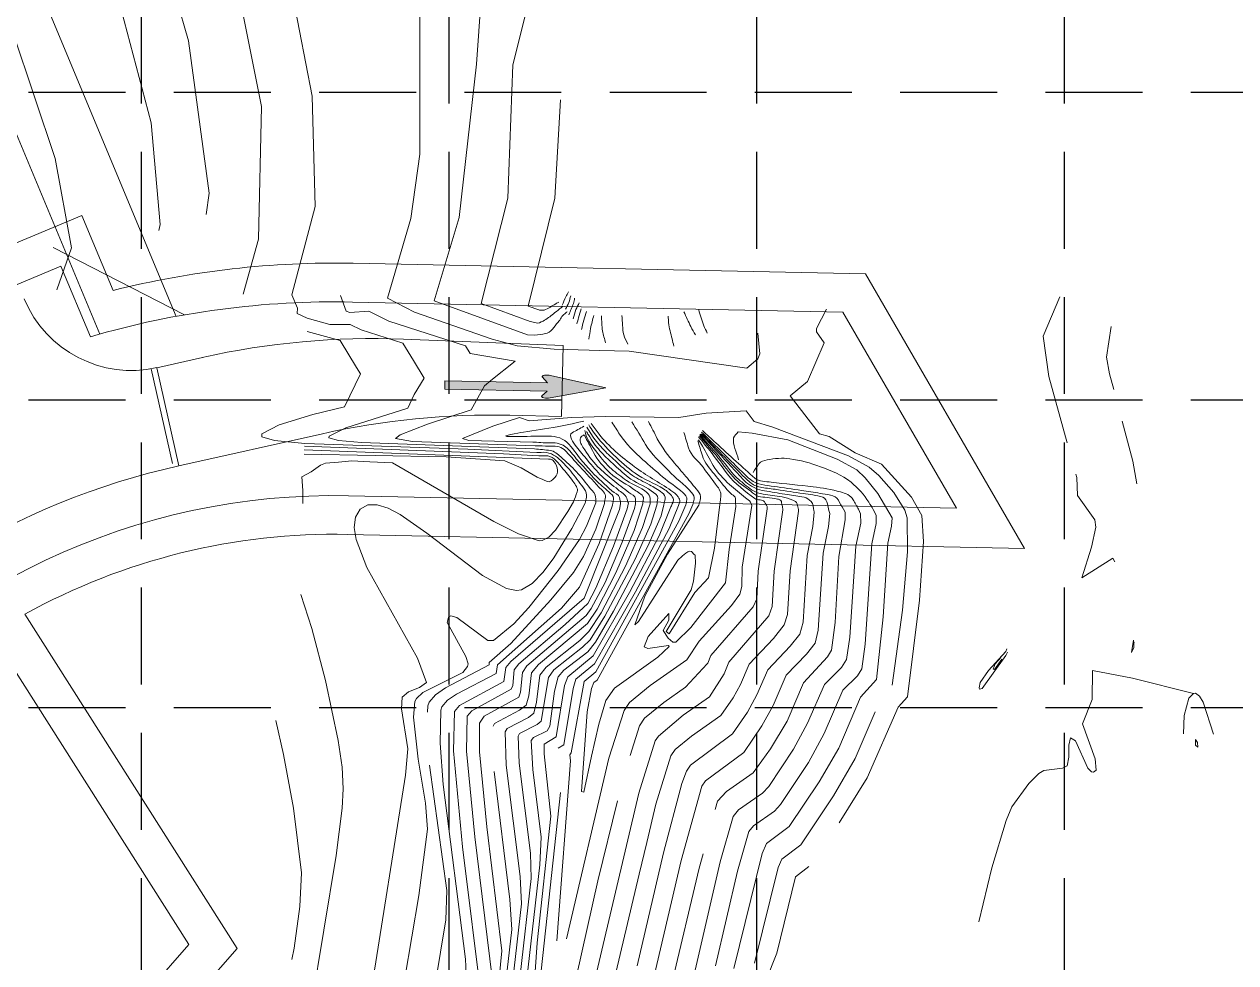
# Model space of a CAD drawing. Header units: inches. Extents: x 5726 to 10817, y 12055 to 15240.
# Drawn here: x 9671.2 to 9984, y 14534.5 to 14776.7 of the extents above; entities that cross this region are included whole.
import ezdxf

# ---------------------------------------------------------------- set-up
doc = ezdxf.new("R2010")
doc.units = ezdxf.units.IN
doc.header["$LTSCALE"] = 100
doc.header["$MEASUREMENT"] = 0
doc.linetypes.add('HIDDEN', pattern=[0.375, 0.25, -0.125])
for name, color, linetype in [('2', 7, 'Continuous'), ('20', 36, 'Continuous'), ('21', 36, 'Continuous'), ('27', 150, 'Continuous'), ('29', 150, 'Continuous'), ('30', 7, 'Continuous'), ('8', 7, 'Continuous'), ('FLOW ARROWS', 7, 'Continuous'), ('GRID', 254, 'HIDDEN')]:
    doc.layers.add(name, color=color, linetype=linetype)

# ---------------------------------------------------------------- blocks, each defined once
blk = doc.blocks.new('block2')
at = {"layer": 'GRID'}
for p, q in [((9701.46, 15156.29), (9701.46, 12138.33)), ((9780.88, 15156.29), (9780.88, 12138.33)), ((9860.3, 15156.29), (9860.3, 12138.33)), ((9939.72, 15156.29), (9939.72, 12138.33)), ((5809.88, 14759.19), (10733.92, 14759.19)), ((5809.88, 14679.77), (10733.92, 14679.77)), ((5809.88, 14600.35), (10733.92, 14600.35))]:
    blk.add_line(p, q, dxfattribs=at)

msp = doc.modelspace()

# ---------------------------------------------------------------- hatches: boundary and pattern name
at = {"layer": 'FLOW ARROWS', "lineweight": 0}
h = msp.add_hatch(color=256, dxfattribs=at)
edge = h.paths.add_edge_path()
edge.add_line((9804.94, 14685.69), (9806.28, 14684.14))
edge.add_line((9806.28, 14684.14), (9779.83, 14684.64))
edge.add_line((9779.83, 14684.64), (9779.8, 14682.49))
edge.add_line((9779.8, 14682.49), (9806.24, 14681.99))
edge.add_line((9806.24, 14681.99), (9804.88, 14680.77))
edge.add_line((9804.88, 14680.77), (9804.88, 14680.77))
edge.add_ellipse((9806.21, 14680.62), major_axis=(-1.4, 0.03), ratio=0.285714, start_angle=342.8173, end_angle=484.7269)
edge.add_line((9807, 14680.28), (9807, 14680.28))
edge.add_line((9807, 14680.28), (9821.38, 14682.85))
edge.add_line((9821.38, 14682.85), (9807.12, 14686.07))
edge.add_line((9807.12, 14686.07), (9807.12, 14686.07))
edge.add_ellipse((9806.3, 14685.76), major_axis=(-1.4, 0.03), ratio=0.285714, start_angle=234.1685, end_angle=374.4967)
edge.add_line((9804.94, 14685.69), (9804.94, 14685.69))

# ---------------------------------------------------------------- linework, layer by layer
at = {"layer": '2', "color": 7, "lineweight": 0}
for p, q in [((9621.49, 14700.4), (9686.1, 14727.35)), ((9694.16, 14708.01), (9686.1, 14727.35)), ((9888.43, 14712.29), (9756.17, 14715.02)), ((9888.43, 14712.29), (9929.43, 14641.43)), ((9929.43, 14641.43), (9754.73, 14645.03)), ((9726.24, 14538.17), (9671.42, 14624.43)), ((9672.76, 14477.5), (9726.24, 14538.17))]:
    msp.add_line(p, q, dxfattribs=at)
for radius, end in [(235, 104.0775), (165, 118.9625)]:
    msp.add_arc((9751.32, 14480.07), radius, 88.8172, end, dxfattribs=at)
at = {"layer": '20', "color": 43, "lineweight": 0}
for p, q in [((9713.62, 14772.43), (9700.54, 14817.86)), ((9745.55, 14758.19), (9735.94, 14807.85)), ((9732.47, 14755.49), (9723.24, 14801.69)), ((9704, 14751.26), (9693.23, 14792.06)), ((9773.35, 14765.31), (9773.35, 14789.18)), ((9787.97, 14766.46), (9789.51, 14788.02)), ((9797.4, 14766.27), (9800.86, 14780.32)), ((9679.19, 14742.09), (9668.42, 14774.43)), ((9719.01, 14733.16), (9713.62, 14772.43)), ((9773.35, 14743.17), (9773.35, 14765.31)), ((9783.55, 14726.81), (9787.97, 14766.46)), ((9796.05, 14731.81), (9797.4, 14766.27)), ((9731.7, 14721.23), (9732.47, 14755.49)), ((9746.32, 14729.7), (9745.55, 14758.19)), ((9808.17, 14731.81), (9809.71, 14757.22)), ((9706.31, 14725.08), (9704, 14751.26)), ((9771.04, 14726.62), (9773.35, 14743.17)), ((9683.42, 14718.99), (9679.19, 14742.09)), ((9718.19, 14727.63), (9719.01, 14733.16)), ((9789.23, 14704.67), (9796.05, 14731.81)), ((9801.35, 14703.99), (9808.17, 14731.81)), ((9740.32, 14706.9), (9746.32, 14729.7)), ((9705.97, 14723.47), (9706.31, 14725.08)), ((9764.98, 14706.01), (9771.04, 14726.62)), ((9777.1, 14705.34), (9783.55, 14726.81)), ((9727.75, 14707.07), (9731.7, 14721.23)), ((9679.64, 14708.16), (9683.42, 14718.99)), ((9789.23, 14704.67), (9801.86, 14700.01)), ((9801.35, 14703.99), (9804.04, 14702.98)), ((9811.44, 14692.78), (9819.84, 14692.54)), ((9819.57, 14596.01), (9817.69, 14587.83)), ((9841.38, 14598.34), (9834.95, 14592.99)), ((9831.93, 14565.47), (9829.99, 14557.29))]:
    msp.add_line(p, q, dxfattribs=at)
for points in [[(9740.32, 14706.9), (9741.75, 14703.46), (9741.7, 14702.04), (9744.28, 14700.82), (9750.17, 14699.26), (9755.4, 14699.24), (9758.21, 14697.85), (9768.97, 14694.39), (9771.7, 14689.95), (9774.49, 14685.41), (9771.9, 14681.13), (9770.26, 14677.59), (9754.3, 14672.57), (9749.94, 14670.42), (9749.84, 14669.94), (9752.34, 14669.26), (9758.28, 14668.73), (9802.95, 14667.13)], [(9764.98, 14706.01), (9771.95, 14702.41), (9792.04, 14695.48), (9798.51, 14693.74), (9808.03, 14692.88), (9811.44, 14692.78)], [(9777.1, 14705.34), (9801.13, 14696.53), (9803.01, 14696.43)], [(9940.45, 14668.68), (9935.71, 14685.78), (9934.31, 14696.19), (9938.57, 14706.4)], [(9744.26, 14697.41), (9752.79, 14695.07), (9757.05, 14688.16), (9758.08, 14686.49), (9753.92, 14677.97), (9745.75, 14675.98), (9737.03, 14673.29), (9732.62, 14670.96), (9732.55, 14670.24), (9735.87, 14669.24), (9743.67, 14668.52), (9785.74, 14667.06), (9803.54, 14666.14)], [(9819.84, 14692.54), (9827.44, 14692.32), (9857.81, 14687.95), (9860.62, 14690.36), (9861.16, 14691.68), (9860.59, 14697)], [(9895.33, 14606.11), (9897.97, 14625.47), (9899.25, 14640.56), (9899.16, 14649.34), (9898.59, 14651.26), (9895.71, 14655.86), (9891.87, 14660.21), (9889.37, 14662.43), (9884.01, 14665.29), (9864.22, 14672.78), (9859.63, 14674.22), (9857.58, 14676.93), (9847.29, 14676.3), (9840.23, 14675.26), (9821.17, 14675.49), (9812.56, 14675.24), (9801.56, 14674.32), (9799.06, 14675.24), (9792.19, 14673.02), (9784.4, 14669.79), (9785.99, 14669.29), (9802.56, 14668.89), (9802.88, 14668.85)], [(9854.42, 14532.98), (9861.69, 14562.69), (9862.87, 14565.28), (9868.74, 14569.65), (9876.46, 14581.16), (9881.49, 14589.9), (9887.13, 14603.06), (9891.26, 14607.62), (9892.93, 14623.78), (9894.18, 14642.76), (9895.14, 14647.19), (9895.26, 14649.31), (9891.6, 14655.58), (9888.35, 14659.65), (9886.17, 14661.7), (9881.1, 14664.48), (9868.39, 14669.42), (9859.11, 14671.19), (9855.55, 14671.5)], [(9743.55, 14667.8), (9794.92, 14665.84), (9804.04, 14665.3)], [(9803.61, 14659.83), (9799.54, 14662.23), (9795.27, 14664.02), (9780.2, 14665.03), (9743.5, 14665.71)], [(9743.53, 14666.85), (9806.57, 14664.43)], [(9813.06, 14653.47), (9811.6, 14650.91), (9808.37, 14646.13), (9806.65, 14644.35), (9804.97, 14643.43), (9804.17, 14643.41), (9798.83, 14645.19), (9792.5, 14648.37), (9766.3, 14663.49), (9760.46, 14663.81), (9755.8, 14664.05), (9752.34, 14663.69), (9749.05, 14663.41), (9747.71, 14662.93), (9745.31, 14661.18), (9742.89, 14659.91), (9743.16, 14656.33), (9743.19, 14653.03)], [(9952.8, 14637.94), (9952.23, 14638.93), (9944.26, 14633.85), (9946.78, 14641.76), (9947.88, 14646.91), (9947.62, 14648.8), (9943.16, 14655.07), (9942.94, 14659.71), (9942.7, 14660.58)], [(9823.2, 14653.11), (9823.1, 14652.56), (9819.65, 14642.69), (9814.6, 14631.39), (9809.9, 14625.97), (9793.42, 14611.36), (9793.11, 14609.14), (9782.83, 14603.83), (9780.48, 14602.24), (9779.03, 14600.56), (9778.76, 14599.68), (9778.63, 14591.14), (9779.42, 14580.47), (9785.16, 14535.4), (9785.42, 14529.74), (9783.54, 14517.85), (9785.05, 14514.81), (9785.32, 14512.79), (9780.9, 14463.49), (9779.84, 14457.17), (9778.42, 14453.37), (9753.5, 14415.96), (9741.88, 14397.35), (9731.71, 14376.4)], [(9816.05, 14653.06), (9812.61, 14646.55), (9807.94, 14639.02), (9805.2, 14635.33), (9802.38, 14632.39), (9799.61, 14630.71), (9798.29, 14630.52), (9795.7, 14631.07), (9789.51, 14634.43), (9775.2, 14645.34), (9768.29, 14650.14), (9765.16, 14651.77), (9762.36, 14652.67), (9759.94, 14652.66), (9758, 14651.57), (9756.75, 14649.49), (9756.43, 14646.84), (9756.9, 14643.73), (9759.67, 14636.47), (9772.76, 14613.06), (9775.06, 14606.84), (9773.27, 14605.56), (9770.45, 14604.4), (9768.77, 14603.05), (9768.67, 14600.02), (9770.25, 14589.68), (9769.68, 14582.86), (9760.84, 14527.13)], [(9818.8, 14653.18), (9816.4, 14647.13), (9814.6, 14643.73), (9809.08, 14635.7), (9801.53, 14626.18), (9797.65, 14621.97), (9792.41, 14617.63), (9790.95, 14617.64), (9782.89, 14623.57), (9781.34, 14624), (9780.77, 14623.71), (9780.43, 14622.34), (9785.24, 14613.54), (9785.82, 14611.65), (9785.71, 14610.9), (9784.44, 14609.4), (9774.13, 14604.19), (9772.48, 14602.72), (9772.1, 14601.92), (9771.73, 14597.86), (9772.96, 14587.01), (9774.86, 14575.62), (9775.34, 14568.99), (9773.12, 14551.83), (9769.51, 14530.51)], [(9825.19, 14652.93), (9824.89, 14651.47), (9815.81, 14628.58), (9796.84, 14612.22), (9795.55, 14610.71), (9795.04, 14607.09), (9783.62, 14600.85), (9782.31, 14599.35), (9782.09, 14589.16), (9784.36, 14564.4), (9789.47, 14523.6), (9789.26, 14520.37), (9789.81, 14518.91), (9784.65, 14461.75)], [(9827.2, 14653.18), (9826.88, 14651.62), (9823.33, 14641.96), (9818.78, 14631.15), (9816.73, 14627.24), (9810.91, 14621.8), (9798.93, 14611.66), (9797.69, 14610.05), (9797.37, 14606.07), (9796.98, 14605.05), (9786.8, 14599.46), (9785.62, 14598.14), (9785.44, 14589.05), (9787.54, 14566.97), (9792, 14530.56), (9791.11, 14521.22), (9793.37, 14513.31), (9790.78, 14481.43), (9788.73, 14462.98)], [(9829.04, 14652.93), (9828.81, 14651.76), (9825.61, 14643.01), (9821.17, 14632.63), (9817.62, 14625.93), (9816.29, 14624.13), (9801.02, 14611.1), (9799.83, 14609.39), (9799.39, 14604.34), (9798.91, 14603), (9789.99, 14598.08), (9788.75, 14596.3), (9788.78, 14588.94), (9790.69, 14569.53), (9794.54, 14537.51), (9793.01, 14521.61), (9793.36, 14519.04), (9796.38, 14510.69), (9796.87, 14508.15), (9796.21, 14495.75), (9792.82, 14464.22)], [(9832.79, 14652.96), (9830.85, 14646.85), (9826.47, 14636.88), (9820.16, 14624.81), (9817.01, 14619.95), (9814.66, 14617.68), (9805.97, 14610.76), (9804.35, 14608.71), (9803.49, 14601.76), (9802.78, 14598.91), (9801.38, 14597.8), (9795.87, 14594.92), (9795.42, 14594.06), (9795.69, 14585.51), (9799.24, 14556.77), (9799.58, 14549.63), (9797.28, 14529.29), (9796.88, 14520.62), (9797.95, 14516), (9803.3, 14500.76), (9803.93, 14496.04), (9803.46, 14486.38), (9800.98, 14466.69)], [(9834.54, 14652.57), (9832.99, 14647.69), (9828.97, 14638.67), (9821.16, 14623.89), (9817.36, 14617.86), (9815.38, 14615.92), (9807.94, 14610.08), (9806.55, 14608.13), (9804.72, 14596.87), (9803.62, 14595.94), (9799.12, 14593.63), (9798.75, 14592.93), (9798.99, 14586), (9801.9, 14562.71), (9802.08, 14556.18), (9799.25, 14531.25), (9798.8, 14520.62), (9800.07, 14514.94), (9806.58, 14496.25), (9807.46, 14491.26), (9807.16, 14483.59), (9805.07, 14467.93)], [(9836.36, 14652.65), (9835.62, 14649.82), (9832.2, 14642.02), (9823.39, 14625.21), (9818.68, 14617.22), (9816.76, 14614.73), (9810.55, 14609.97), (9809.06, 14608.28), (9808.11, 14604.59), (9806.91, 14595.57), (9806.21, 14594.33), (9802.67, 14592.58), (9802.08, 14591.81), (9802.51, 14584.35), (9804.66, 14566.86), (9804.32, 14559.71), (9800.9, 14529.57), (9800.72, 14520.61), (9801.49, 14516.38), (9809.03, 14494.23), (9810.85, 14487.54), (9810.93, 14482.37), (9809.15, 14469.17)], [(9838.18, 14652.16), (9835.15, 14644.69), (9827.51, 14630.04), (9818.08, 14613.69), (9811.53, 14608.24), (9810.7, 14606), (9808.59, 14592.78), (9805.47, 14590.88), (9805.44, 14588.38), (9807.22, 14572.28), (9803.61, 14539.58), (9802.52, 14523.59), (9802.63, 14520.61), (9803.5, 14515.71), (9807.46, 14503.12), (9812.08, 14490.08), (9814.34, 14482.39), (9814.46, 14479.02), (9813.24, 14470.41)], [(9842.02, 14652.65), (9840.26, 14648.45), (9818.79, 14609.52), (9815.8, 14607.05), (9812.46, 14588.69), (9812.08, 14588.15), (9812.27, 14586.63), (9808.73, 14540.11)], [(9811.25, 14540.6), (9822.12, 14587.31), (9826.08, 14599.56), (9827.51, 14601.64), (9832.78, 14606), (9842.28, 14612.62), (9845.51, 14617.5), (9853.84, 14626.67), (9856.01, 14629.61), (9856.48, 14631.6), (9856.57, 14636.61), (9859.03, 14652.54)], [(9843.85, 14652.74), (9842.82, 14650.33), (9819.15, 14607.43), (9818.32, 14606.78), (9817.64, 14605.27), (9816.56, 14599.26), (9815.06, 14578.69), (9815.68, 14578.47), (9817.69, 14587.83)], [(9819.57, 14596.01), (9821.39, 14602.14), (9823.65, 14605.35), (9834.76, 14613.35), (9837.7, 14616.08), (9837.58, 14616.38), (9832.25, 14615.58), (9831.26, 14616.03), (9832.31, 14618.7), (9837.63, 14624.63), (9837.67, 14622.93), (9836.14, 14620.19), (9837.47, 14618.22), (9838.71, 14617.25), (9839.43, 14617.22), (9843.36, 14621.02), (9852.28, 14632.51), (9853.2, 14641.13), (9854.96, 14652.22), (9854.83, 14653.31)], [(9845.37, 14652.59), (9837.26, 14639.9), (9831.46, 14629.1), (9828.88, 14621.71), (9829.81, 14622.59), (9839.93, 14638.42)], [(9844.41, 14639.65), (9844.52, 14637.61), (9844.02, 14633), (9843.44, 14630.75), (9836.92, 14619.98), (9837.69, 14619.37), (9844.39, 14630.08), (9847.84, 14633.79), (9849.45, 14641.45), (9850.92, 14653.46)], [(9841.38, 14598.34), (9848.16, 14603.07), (9851.92, 14609.06), (9853.13, 14612.1), (9863.44, 14624.01), (9864.33, 14626.41), (9864.82, 14635.58), (9867.11, 14651.34), (9866.99, 14652.2)], [(9825.8, 14497.56), (9824.24, 14504.92), (9824.14, 14506.78), (9824.63, 14509.48), (9833.01, 14527.36), (9840.86, 14560.87), (9846.2, 14580.06), (9847.14, 14581.44), (9856.98, 14588.75), (9861.64, 14595.58), (9864.59, 14600.85), (9867.96, 14608.71), (9873.18, 14614.15), (9875.4, 14616.97), (9876.23, 14620.35), (9877.48, 14640.22), (9878.89, 14647.12), (9879.2, 14650.47), (9878.98, 14651.25)], [(9829.45, 14533.66), (9836.26, 14562.85), (9841.02, 14580.71), (9842.18, 14583.96), (9843.21, 14585.48), (9854.04, 14593.52), (9857.93, 14599.19), (9860.36, 14603.59), (9863.17, 14610.12), (9868.94, 14616.18), (9871.42, 14619.31), (9872.28, 14622.37), (9873.31, 14639.58), (9874.8, 14647.1), (9875.18, 14650.76), (9875.04, 14651.32)], [(9831.93, 14565.47), (9834.29, 14575.4), (9838.15, 14587.86), (9839.27, 14589.53), (9843.52, 14592.97), (9851.1, 14598.3), (9854.21, 14602.81), (9856.14, 14606.32), (9858.38, 14611.53), (9864.69, 14618.21), (9867.44, 14621.66), (9868.31, 14624.39), (9868.95, 14635.61), (9871.14, 14651.05), (9871.07, 14651.47)], [(9844.43, 14532.57), (9850.89, 14560.54), (9854.26, 14572.26), (9855.6, 14573.92), (9861.84, 14578.26), (9863.49, 14579.99), (9869.84, 14589.64), (9873.43, 14596.28), (9877.85, 14606.32), (9882.17, 14610.68), (9883.52, 14612.77), (9884.36, 14618.47), (9885.9, 14642.01), (9887.16, 14647.92), (9887.14, 14650.39), (9886.59, 14651.53)], [(9849.71, 14533.67), (9855.36, 14558.11), (9858.28, 14568.36), (9859.46, 14569.81), (9864.92, 14573.59), (9866.5, 14575.32), (9873.65, 14586.2), (9877.71, 14593.65), (9882.59, 14604.85), (9886.31, 14608.57), (9887.44, 14610.37), (9888.3, 14616.68), (9890.07, 14642.59), (9891.2, 14647.86), (9891.15, 14650.04), (9890.4, 14651.51)], [(9742.63, 14629.49), (9745.5, 14620.78), (9749.01, 14607.3), (9752.29, 14591.87), (9753.3, 14584.96), (9753.6, 14579.39), (9753.3, 14574.39), (9751.76, 14562.14), (9742.18, 14504.35), (9741.4, 14493.55), (9741.56, 14492.16), (9742.74, 14488.95), (9751.65, 14474.48), (9753.13, 14470.9), (9753.37, 14466.76), (9752.52, 14458.2), (9748.98, 14443.47), (9746.18, 14434.77), (9742.2, 14427.21), (9702.5, 14366.88), (9694.7, 14353.25), (9683.73, 14330.77), (9672.3, 14304.8), (9667.73, 14293.05)], [(9957.7, 14617.02), (9957.67, 14615.85), (9957.04, 14614.56), (9957.58, 14617.76), (9957.7, 14617.02)], [(9917.71, 14605.43), (9918.01, 14606.77), (9920.19, 14609.88), (9924.59, 14614.82), (9924.92, 14615.53)], [(9925.09, 14614.64), (9924.66, 14613.77), (9918.55, 14605.3), (9917.84, 14605.05), (9917.71, 14605.43)], [(9859.78, 14534.39), (9865.82, 14559.09), (9866.8, 14561.24), (9871.68, 14564.87), (9880.16, 14577.55), (9885.72, 14587.16), (9890.88, 14599.21)], [(9816.8, 14522.71), (9829.92, 14578.26), (9834.13, 14591.76), (9834.95, 14592.99)], [(9974.12, 14591.29), (9973.56, 14592.11), (9973.63, 14590.63), (9974.21, 14590.08), (9974.12, 14591.29)], [(9822.06, 14523.85), (9829.99, 14557.29)]]:
    msp.add_lwpolyline(points, dxfattribs=at)
for points, knots in [([(9810.1, 14704.2), (9810.41, 14704.92), (9810.72, 14705.64), (9811.05, 14706.35), (9811.26, 14706.79), (9811.49, 14707.23), (9811.71, 14707.66)], [0, 0, 0, 0, 0.615634, 0.615634, 0.615634, 1, 1, 1, 1]), ([(9810.99, 14703.19), (9811.27, 14703.77), (9811.6, 14704.32), (9811.83, 14704.92), (9812.03, 14705.46), (9812.14, 14706.03), (9812.3, 14706.59)], [0, 0, 0, 0, 0.525113, 0.525113, 0.525113, 1, 1, 1, 1]), ([(9811.83, 14701.76), (9812.22, 14702.73), (9812.7, 14703.68), (9813.02, 14704.68), (9813.15, 14705.11), (9813.22, 14705.56), (9813.32, 14705.99)], [0, 0, 0, 0, 0.701109, 0.701109, 0.701109, 1, 1, 1, 1]), ([(9801.86, 14700.01), (9802.36, 14699.88), (9802.87, 14699.76), (9803.37, 14699.63), (9803.97, 14699.48), (9804.57, 14699.78), (9805.16, 14700.11), (9806.2, 14700.69), (9807, 14701.28), (9807.84, 14701.96), (9808.38, 14702.39), (9808.91, 14702.85), (9809.45, 14703.27), (9809.71, 14703.47), (9809.97, 14703.67), (9810.23, 14703.87)], [0, 0, 0, 0, 0.160204, 0.160204, 0.160204, 0.35061, 0.35061, 0.35061, 0.685771, 0.685771, 0.685771, 0.8994, 0.8994, 0.8994, 1, 1, 1, 1]), ([(9803.01, 14696.43), (9803.93, 14696.58), (9804.84, 14696.73), (9805.76, 14696.88), (9807.2, 14697.12), (9808.05, 14698.71), (9809.04, 14699.81), (9809.67, 14700.51), (9810.01, 14701.47), (9810.77, 14702.02), (9810.98, 14702.18), (9811.2, 14702.34), (9811.42, 14702.49)], [0, 0, 0, 0, 0.257616, 0.257616, 0.257616, 0.664869, 0.664869, 0.664869, 0.924806, 0.924806, 0.924806, 1, 1, 1, 1]), ([(9804.04, 14702.98), (9804.36, 14702.96), (9804.68, 14702.94), (9805, 14702.92), (9805.56, 14702.89), (9806.1, 14703.18), (9806.61, 14703.46), (9807.25, 14703.82), (9807.84, 14704.24), (9808.48, 14704.59), (9808.74, 14704.73), (9809, 14704.87), (9809.26, 14705.01)], [0, 0, 0, 0, 0.166697, 0.166697, 0.166697, 0.463088, 0.463088, 0.463088, 0.846226, 0.846226, 0.846226, 1, 1, 1, 1]), ([(9812.96, 14700.68), (9813.2, 14701.5), (9813.37, 14702.34), (9813.67, 14703.13), (9813.9, 14703.71), (9814.23, 14704.24), (9814.51, 14704.8)], [0, 0, 0, 0, 0.577121, 0.577121, 0.577121, 1, 1, 1, 1]), ([(9815.11, 14697.94), (9815.3, 14698.75), (9815.47, 14699.58), (9815.7, 14700.38), (9815.91, 14701.13), (9816.18, 14701.86), (9816.42, 14702.59)], [0, 0, 0, 0, 0.52038, 0.52038, 0.52038, 1, 1, 1, 1]), ([(9844.51, 14696.53), (9844.12, 14697.25), (9843.69, 14697.95), (9843.32, 14698.68), (9842.68, 14699.93), (9842.13, 14701.23), (9841.53, 14702.5)], [0, 0, 0, 0, 0.368137, 0.368137, 0.368137, 1, 1, 1, 1]), ([(9817.01, 14695.43), (9817.15, 14696.36), (9817.25, 14697.31), (9817.43, 14698.23), (9817.66, 14699.36), (9817.99, 14700.46), (9818.27, 14701.58)], [0, 0, 0, 0, 0.451522, 0.451522, 0.451522, 1, 1, 1, 1]), ([(9821.31, 14694.47), (9821.05, 14695.51), (9820.7, 14696.53), (9820.53, 14697.58), (9820.33, 14698.85), (9820.34, 14700.16), (9820.24, 14701.46)], [0, 0, 0, 0, 0.451203, 0.451203, 0.451203, 1, 1, 1, 1]), ([(9827.04, 14694.15), (9826.7, 14694.94), (9826.23, 14695.71), (9826.02, 14696.53), (9825.61, 14698.14), (9825.7, 14699.88), (9825.54, 14701.55)], [0, 0, 0, 0, 0.33995, 0.33995, 0.33995, 1, 1, 1, 1]), ([(9838.91, 14693.67), (9838.77, 14694.29), (9838.63, 14694.9), (9838.49, 14695.52), (9838.17, 14696.91), (9837.7, 14698.28), (9837.59, 14699.7), (9837.55, 14700.25), (9837.51, 14700.81), (9837.47, 14701.37)], [0, 0, 0, 0, 0.241784, 0.241784, 0.241784, 0.78643, 0.78643, 0.78643, 1, 1, 1, 1]), ([(9825.19, 14652.93), (9825.11, 14653.47), (9825.03, 14654.01), (9824.94, 14654.55), (9824.81, 14655.43), (9823.56, 14655.68), (9822.92, 14656.28), (9821.2, 14657.9), (9819.42, 14659.46), (9817.79, 14661.18), (9816.83, 14662.18), (9815.95, 14663.24), (9815.04, 14664.28), (9813.76, 14665.75), (9812.85, 14667.38), (9811.35, 14668.82), (9809.87, 14670.22), (9807.76, 14670.44), (9805.86, 14670.43), (9803.31, 14670.41), (9800.77, 14670.33), (9798.22, 14670.31), (9797.43, 14670.3), (9796.62, 14670.28), (9795.84, 14670.31), (9794.37, 14670.36), (9798.67, 14671.19), (9800.13, 14671.44), (9803.03, 14671.95), (9805.96, 14672.22), (9808.84, 14672.82), (9811.13, 14673.29), (9813.41, 14673.77), (9815.7, 14674.25)], [0, 0, 0, 0, 0.02865, 0.02865, 0.02865, 0.075098, 0.075098, 0.075098, 0.19861, 0.19861, 0.19861, 0.270777, 0.270777, 0.270777, 0.372733, 0.372733, 0.372733, 0.472368, 0.472368, 0.472368, 0.605392, 0.605392, 0.605392, 0.646957, 0.646957, 0.646957, 0.724338, 0.724338, 0.724338, 0.877923, 0.877923, 0.877923, 1, 1, 1, 1]), ([(9843.85, 14652.74), (9843.97, 14653.22), (9844.09, 14653.69), (9844.21, 14654.17), (9844.36, 14654.75), (9843.92, 14655.34), (9843.49, 14655.84), (9841.59, 14658.08), (9839.39, 14659.5), (9837.53, 14661.51), (9835.5, 14663.7), (9833.17, 14665.69), (9831.63, 14668.25), (9830.45, 14670.2), (9829.28, 14672.15), (9828.11, 14674.1)], [0, 0, 0, 0, 0.053709, 0.053709, 0.053709, 0.120291, 0.120291, 0.120291, 0.421695, 0.421695, 0.421695, 0.749999, 0.749999, 0.749999, 1, 1, 1, 1]), ([(9845.37, 14652.59), (9845.5, 14653.02), (9845.63, 14653.44), (9845.76, 14653.87), (9845.95, 14654.48), (9845.86, 14655.24), (9845.46, 14655.78), (9844.48, 14657.13), (9843.46, 14658.3), (9842.42, 14659.54), (9841.33, 14660.84), (9840.22, 14662.11), (9839.14, 14663.42), (9837.49, 14665.41), (9835.85, 14667.45), (9834.67, 14669.74), (9833.91, 14671.22), (9833.16, 14672.69), (9832.4, 14674.16)], [0, 0, 0, 0, 0.051555, 0.051555, 0.051555, 0.126195, 0.126195, 0.126195, 0.312949, 0.312949, 0.312949, 0.509127, 0.509127, 0.509127, 0.808315, 0.808315, 0.808315, 1, 1, 1, 1]), ([(9827.2, 14653.18), (9827.06, 14653.58), (9826.93, 14653.98), (9826.79, 14654.37), (9826.46, 14655.37), (9825.33, 14655.89), (9824.53, 14656.58), (9823.16, 14657.77), (9821.64, 14658.77), (9820.35, 14660.04), (9819.04, 14661.35), (9817.87, 14662.77), (9816.65, 14664.16), (9815.66, 14665.31), (9814.73, 14666.49), (9813.79, 14667.68), (9813.01, 14668.67), (9811.56, 14670.66), (9812.66, 14671.27), (9813.67, 14671.82), (9814.69, 14672.38), (9815.7, 14672.94)], [0, 0, 0, 0, 0.04628, 0.04628, 0.04628, 0.162859, 0.162859, 0.162859, 0.362665, 0.362665, 0.362665, 0.566571, 0.566571, 0.566571, 0.733764, 0.733764, 0.733764, 0.872136, 0.872136, 0.872136, 1, 1, 1, 1]), ([(9832.79, 14652.96), (9832.8, 14653.41), (9832.81, 14653.86), (9832.82, 14654.31), (9832.83, 14654.9), (9832.46, 14655.47), (9831.98, 14655.87), (9830.32, 14657.24), (9828.39, 14657.8), (9826.73, 14658.97), (9825.39, 14659.92), (9824.04, 14660.85), (9822.8, 14661.95), (9821.43, 14663.17), (9820.33, 14664.55), (9819.22, 14666.01), (9817.99, 14667.63), (9816.6, 14669.21), (9816.12, 14671.15), (9816.06, 14671.38), (9816, 14671.62), (9815.94, 14671.86)], [0, 0, 0, 0, 0.051637, 0.051637, 0.051637, 0.118629, 0.118629, 0.118629, 0.350445, 0.350445, 0.350445, 0.538242, 0.538242, 0.538242, 0.743948, 0.743948, 0.743948, 0.971936, 0.971936, 0.971936, 1, 1, 1, 1]), ([(9834.54, 14652.57), (9834.62, 14653.17), (9834.7, 14653.77), (9834.79, 14654.37), (9834.9, 14655.21), (9833.82, 14655.77), (9833.12, 14656.28), (9831.19, 14657.68), (9828.93, 14658.34), (9827.15, 14659.81), (9825.78, 14660.94), (9824.45, 14662.1), (9823.16, 14663.33), (9822.03, 14664.39), (9820.9, 14665.44), (9819.87, 14666.61), (9818.75, 14667.89), (9817.76, 14669.27), (9816.89, 14670.73), (9816.71, 14671.03), (9816.53, 14671.32), (9816.36, 14671.62)], [0, 0, 0, 0, 0.066467, 0.066467, 0.066467, 0.159132, 0.159132, 0.159132, 0.412118, 0.412118, 0.412118, 0.60666, 0.60666, 0.60666, 0.776163, 0.776163, 0.776163, 0.961874, 0.961874, 0.961874, 1, 1, 1, 1]), ([(9836.36, 14652.65), (9836.47, 14653.16), (9836.58, 14653.68), (9836.69, 14654.2), (9836.82, 14654.78), (9836.42, 14655.41), (9835.92, 14655.81), (9834.85, 14656.65), (9833.76, 14657.2), (9832.64, 14657.84), (9831.18, 14658.67), (9829.62, 14659.33), (9828.23, 14660.28), (9826.59, 14661.39), (9825.2, 14662.77), (9823.75, 14664.1), (9822.63, 14665.13), (9821.51, 14666.15), (9820.47, 14667.27), (9819.43, 14668.38), (9818.47, 14669.56), (9817.67, 14670.85), (9817.27, 14671.48), (9816.87, 14672.12), (9816.47, 14672.76)], [0, 0, 0, 0, 0.053687, 0.053687, 0.053687, 0.114274, 0.114274, 0.114274, 0.244962, 0.244962, 0.244962, 0.415945, 0.415945, 0.415945, 0.615237, 0.615237, 0.615237, 0.769633, 0.769633, 0.769633, 0.92371, 0.92371, 0.92371, 1, 1, 1, 1]), ([(9838.18, 14652.16), (9838.34, 14652.5), (9838.5, 14652.84), (9838.66, 14653.18), (9838.88, 14653.65), (9838.86, 14654.27), (9838.54, 14654.73), (9837.93, 14655.63), (9837.15, 14656.21), (9836.28, 14656.76), (9833.89, 14658.29), (9831.2, 14659.16), (9828.94, 14660.82), (9826.97, 14662.27), (9825.12, 14663.85), (9823.39, 14665.59), (9821.55, 14667.46), (9819.67, 14669.29), (9818.2, 14671.44), (9817.79, 14672.06), (9817.37, 14672.68), (9816.95, 14673.29)], [0, 0, 0, 0, 0.036016, 0.036016, 0.036016, 0.08544, 0.08544, 0.08544, 0.182051, 0.182051, 0.182051, 0.448308, 0.448308, 0.448308, 0.680737, 0.680737, 0.680737, 0.929046, 0.929046, 0.929046, 1, 1, 1, 1]), ([(9842.02, 14652.65), (9842.11, 14653.1), (9842.21, 14653.54), (9842.3, 14653.99), (9842.45, 14654.67), (9841.83, 14655.35), (9841.29, 14655.84), (9839.57, 14657.37), (9837.72, 14658.47), (9836.04, 14659.9), (9834.33, 14661.34), (9832.62, 14662.78), (9830.97, 14664.31), (9828.78, 14666.34), (9826.57, 14668.39), (9824.94, 14670.88), (9824.27, 14671.91), (9823.59, 14672.95), (9822.92, 14673.98)], [0, 0, 0, 0, 0.046305, 0.046305, 0.046305, 0.117946, 0.117946, 0.117946, 0.343241, 0.343241, 0.343241, 0.571556, 0.571556, 0.571556, 0.874113, 0.874113, 0.874113, 1, 1, 1, 1]), ([(9850.92, 14653.46), (9850.97, 14654.01), (9851.02, 14654.55), (9851.07, 14655.09), (9851.1, 14655.37), (9851.11, 14655.65), (9851.01, 14655.93), (9850.82, 14656.48), (9850.5, 14656.91), (9850.18, 14657.36), (9848.95, 14659.03), (9847.71, 14660.7), (9846.48, 14662.37), (9845.23, 14664.05), (9843.32, 14665.38), (9842.72, 14667.39), (9842.32, 14668.72), (9841.92, 14670.05), (9841.53, 14671.38)], [0, 0, 0, 0, 0.078566, 0.078566, 0.078566, 0.118843, 0.118843, 0.118843, 0.198565, 0.198565, 0.198565, 0.498106, 0.498106, 0.498106, 0.799357, 0.799357, 0.799357, 1, 1, 1, 1]), ([(9875.04, 14651.32), (9874.98, 14651.7), (9874.92, 14652.07), (9874.86, 14652.44), (9874.79, 14652.82), (9874.66, 14653.16), (9874.39, 14653.49), (9873.89, 14654.11), (9873.26, 14654.51), (9872.54, 14654.63), (9871.11, 14654.87), (9869.68, 14655.07), (9868.25, 14655.3), (9866.48, 14655.59), (9864.71, 14655.89), (9862.95, 14656.19), (9862.14, 14656.32), (9861.34, 14656.48), (9860.55, 14656.73), (9859.04, 14657.22), (9857.74, 14658.24), (9856.68, 14659.39), (9855.48, 14660.68), (9854.3, 14661.97), (9853.1, 14663.26), (9851.78, 14664.68), (9850.47, 14666.1), (9849.14, 14667.51), (9848.05, 14668.68), (9846.96, 14669.84), (9845.86, 14671.01)], [0, 0, 0, 0, 0.030368, 0.030368, 0.030368, 0.061279, 0.061279, 0.061279, 0.119684, 0.119684, 0.119684, 0.236477, 0.236477, 0.236477, 0.380973, 0.380973, 0.380973, 0.447108, 0.447108, 0.447108, 0.573262, 0.573262, 0.573262, 0.714995, 0.714995, 0.714995, 0.871119, 0.871119, 0.871119, 1, 1, 1, 1]), ([(9878.98, 14651.25), (9878.84, 14651.8), (9878.7, 14652.35), (9878.56, 14652.9), (9878.39, 14653.58), (9878.06, 14654.4), (9877.38, 14654.63), (9875.7, 14655.18), (9874, 14655.34), (9872.29, 14655.6), (9870.05, 14655.93), (9867.8, 14656.27), (9865.56, 14656.61), (9864.25, 14656.8), (9862.95, 14656.96), (9861.64, 14657.15), (9860.65, 14657.3), (9859.68, 14657.66), (9858.87, 14658.29), (9858.03, 14658.93), (9857.31, 14659.62), (9856.59, 14660.35), (9853.16, 14663.86), (9849.72, 14667.37), (9846.28, 14670.88)], [0, 0, 0, 0, 0.041978, 0.041978, 0.041978, 0.093535, 0.093535, 0.093535, 0.221387, 0.221387, 0.221387, 0.389331, 0.389331, 0.389331, 0.486806, 0.486806, 0.486806, 0.560833, 0.560833, 0.560833, 0.636544, 0.636544, 0.636544, 1, 1, 1, 1]), ([(9886.59, 14651.53), (9886.13, 14652.35), (9885.67, 14653.17), (9885.21, 14653.99), (9884.58, 14655.09), (9883.23, 14655.71), (9881.98, 14656.02), (9879.63, 14656.6), (9877.27, 14657.02), (9874.89, 14657.33), (9871.29, 14657.79), (9867.69, 14658.06), (9864.09, 14658.52), (9862.65, 14658.71), (9860.97, 14658.58), (9859.86, 14659.54), (9858.19, 14660.97), (9856.63, 14662.43), (9855.02, 14663.89), (9853.27, 14665.49), (9851.52, 14667.07), (9849.78, 14668.67), (9848.62, 14669.72), (9847.47, 14670.78), (9846.32, 14671.83)], [0, 0, 0, 0, 0.059461, 0.059461, 0.059461, 0.139866, 0.139866, 0.139866, 0.292326, 0.292326, 0.292326, 0.52174, 0.52174, 0.52174, 0.613717, 0.613717, 0.613717, 0.751125, 0.751125, 0.751125, 0.900992, 0.900992, 0.900992, 1, 1, 1, 1]), ([(9855.55, 14671.5), (9855.16, 14670.99), (9854.5, 14670.55), (9854.37, 14669.98), (9853.98, 14668.27), (9855.2, 14666.2), (9855.62, 14664.31)], [0, 0, 0, 0, 0.249082, 0.249082, 0.249082, 1, 1, 1, 1]), ([(9823.2, 14653.11), (9823.27, 14653.53), (9823.33, 14653.95), (9823.39, 14654.37), (9823.49, 14655.05), (9822.64, 14655.51), (9822.14, 14655.99), (9821.02, 14657.06), (9819.79, 14657.97), (9818.74, 14659.09), (9817.29, 14660.64), (9815.87, 14662.22), (9814.45, 14663.8), (9813.52, 14664.84), (9812.64, 14665.92), (9811.7, 14666.97), (9811.32, 14667.4), (9810.86, 14667.75), (9810.33, 14668.04), (9809.68, 14668.4), (9809.01, 14668.6), (9808.3, 14668.64), (9807.27, 14668.69), (9806.23, 14668.63), (9805.2, 14668.7), (9804.43, 14668.75), (9803.66, 14668.8), (9802.88, 14668.85)], [0, 0, 0, 0, 0.046185, 0.046185, 0.046185, 0.119674, 0.119674, 0.119674, 0.285423, 0.285423, 0.285423, 0.515056, 0.515056, 0.515056, 0.665826, 0.665826, 0.665826, 0.728565, 0.728565, 0.728565, 0.804682, 0.804682, 0.804682, 0.91638, 0.91638, 0.91638, 1, 1, 1, 1]), ([(9829.04, 14652.93), (9829.05, 14653.35), (9829.05, 14653.77), (9829.06, 14654.2), (9829.08, 14655), (9827.96, 14655.36), (9827.33, 14655.87), (9825.96, 14656.96), (9824.57, 14657.99), (9823.22, 14659.09), (9821.88, 14660.18), (9820.59, 14661.29), (9819.34, 14662.49), (9817.79, 14663.98), (9816.69, 14665.75), (9815.46, 14667.56), (9815.18, 14667.98), (9814.96, 14668.43), (9814.8, 14668.88), (9814.65, 14669.3), (9814.67, 14669.98), (9815.04, 14670.25), (9815.26, 14670.41), (9815.48, 14670.57), (9815.7, 14670.73)], [0, 0, 0, 0, 0.052372, 0.052372, 0.052372, 0.152126, 0.152126, 0.152126, 0.368933, 0.368933, 0.368933, 0.582862, 0.582862, 0.582862, 0.847679, 0.847679, 0.847679, 0.908558, 0.908558, 0.908558, 0.966345, 0.966345, 0.966345, 1, 1, 1, 1]), ([(9854.83, 14653.31), (9854.85, 14653.54), (9854.87, 14653.78), (9854.89, 14654.02), (9854.96, 14654.93), (9853.68, 14655.4), (9853.1, 14656.11), (9851.86, 14657.59), (9850.62, 14659.08), (9849.4, 14660.58), (9848.2, 14662.06), (9846.86, 14663.54), (9846.3, 14665.36), (9845.9, 14666.63), (9845.5, 14667.9), (9845.11, 14669.18)], [0, 0, 0, 0, 0.037464, 0.037464, 0.037464, 0.182516, 0.182516, 0.182516, 0.488713, 0.488713, 0.488713, 0.78897, 0.78897, 0.78897, 1, 1, 1, 1]), ([(9859.03, 14652.54), (9858.92, 14652.81), (9858.81, 14653.09), (9858.7, 14653.36), (9858.49, 14653.9), (9857.83, 14654.12), (9857.39, 14654.49), (9856.04, 14655.63), (9854.68, 14656.74), (9853.34, 14657.9), (9851.69, 14659.32), (9850.23, 14660.99), (9849.1, 14662.85), (9848.11, 14664.48), (9847.28, 14666.18), (9846.3, 14667.8), (9845.96, 14668.36), (9845.62, 14668.92), (9845.28, 14669.47)], [0, 0, 0, 0, 0.040061, 0.040061, 0.040061, 0.118621, 0.118621, 0.118621, 0.358416, 0.358416, 0.358416, 0.653627, 0.653627, 0.653627, 0.911457, 0.911457, 0.911457, 1, 1, 1, 1]), ([(9866.99, 14652.2), (9866.89, 14652.65), (9866.79, 14653.09), (9866.69, 14653.54), (9866.6, 14653.93), (9866.07, 14654.12), (9865.68, 14654.17), (9864.78, 14654.3), (9863.88, 14654.43), (9862.99, 14654.55), (9862.26, 14654.65), (9861.52, 14654.73), (9860.8, 14654.85), (9860, 14654.98), (9859.43, 14655.7), (9858.78, 14656.19), (9857.21, 14657.38), (9855.54, 14658.4), (9854.23, 14659.86), (9852.61, 14661.67), (9851.29, 14663.7), (9849.73, 14665.54), (9848.33, 14667.2), (9846.93, 14668.85), (9845.53, 14670.5)], [0, 0, 0, 0, 0.046688, 0.046688, 0.046688, 0.087045, 0.087045, 0.087045, 0.179188, 0.179188, 0.179188, 0.253994, 0.253994, 0.253994, 0.336256, 0.336256, 0.336256, 0.534023, 0.534023, 0.534023, 0.779707, 0.779707, 0.779707, 1, 1, 1, 1]), ([(9871.07, 14651.47), (9870.97, 14651.94), (9870.87, 14652.42), (9870.77, 14652.9), (9870.68, 14653.39), (9870.15, 14653.72), (9869.68, 14653.91), (9868.75, 14654.3), (9867.83, 14654.55), (9866.86, 14654.71), (9865.24, 14654.98), (9863.6, 14655.15), (9861.98, 14655.43), (9861.48, 14655.51), (9860.99, 14655.58), (9860.51, 14655.76), (9859.06, 14656.32), (9857.94, 14657.35), (9856.76, 14658.33), (9855.98, 14658.98), (9855.19, 14659.6), (9854.53, 14660.35), (9852.9, 14662.22), (9851.45, 14664.22), (9849.82, 14666.08), (9848.43, 14667.67), (9847.04, 14669.25), (9845.65, 14670.84)], [0, 0, 0, 0, 0.043559, 0.043559, 0.043559, 0.087858, 0.087858, 0.087858, 0.175028, 0.175028, 0.175028, 0.32177, 0.32177, 0.32177, 0.366708, 0.366708, 0.366708, 0.501783, 0.501783, 0.501783, 0.591305, 0.591305, 0.591305, 0.811899, 0.811899, 0.811899, 1, 1, 1, 1]), ([(9802.95, 14667.13), (9804.32, 14666.99), (9805.69, 14666.84), (9807.05, 14666.7), (9808.1, 14666.59), (9808.92, 14665.72), (9809.73, 14665.03), (9811.17, 14663.8), (9812.52, 14662.58), (9813.79, 14661.21), (9815.07, 14659.83), (9816.21, 14658.4), (9817.37, 14656.91), (9817.92, 14656.2), (9818.71, 14655.53), (9818.74, 14654.64), (9818.76, 14654.15), (9818.78, 14653.66), (9818.8, 14653.18)], [0, 0, 0, 0, 0.182541, 0.182541, 0.182541, 0.322667, 0.322667, 0.322667, 0.569585, 0.569585, 0.569585, 0.817424, 0.817424, 0.817424, 0.934894, 0.934894, 0.934894, 1, 1, 1, 1]), ([(9816.05, 14653.06), (9816.15, 14653.58), (9816.25, 14654.11), (9816.36, 14654.64), (9816.65, 14656.15), (9815.25, 14657.46), (9814.33, 14658.76), (9813.27, 14660.25), (9812.22, 14661.52), (9810.99, 14662.82), (9809.89, 14663.99), (9808.87, 14665.09), (9807.35, 14665.8), (9806.49, 14666.21), (9805.61, 14666.28), (9804.72, 14666.22), (9804.33, 14666.2), (9803.93, 14666.17), (9803.54, 14666.14)], [0, 0, 0, 0, 0.080826, 0.080826, 0.080826, 0.310126, 0.310126, 0.310126, 0.572686, 0.572686, 0.572686, 0.807745, 0.807745, 0.807745, 0.940494, 0.940494, 0.940494, 1, 1, 1, 1]), ([(9804.04, 14665.3), (9804.63, 14665.31), (9805.21, 14665.32), (9805.8, 14665.33), (9806.58, 14665.34), (9807.38, 14665.09), (9808.01, 14664.55), (9808.81, 14663.86), (9809.38, 14663.11), (9810.03, 14662.34), (9811.03, 14661.17), (9811.97, 14660.14), (9812.9, 14658.76), (9813.49, 14657.88), (9814.3, 14656.94), (9813.97, 14656.02), (9813.67, 14655.17), (9813.37, 14654.32), (9813.06, 14653.47)], [0, 0, 0, 0, 0.101483, 0.101483, 0.101483, 0.2365, 0.2365, 0.2365, 0.409543, 0.409543, 0.409543, 0.674159, 0.674159, 0.674159, 0.844298, 0.844298, 0.844298, 1, 1, 1, 1]), ([(9890.4, 14651.51), (9890.02, 14652.11), (9889.64, 14652.72), (9889.26, 14653.33), (9888.04, 14655.29), (9886.53, 14657.01), (9884.67, 14658.52), (9882.29, 14660.44), (9879.62, 14661.49), (9876.8, 14662.52), (9874.18, 14663.48), (9871.54, 14664.16), (9868.86, 14664.55), (9866.95, 14664.83), (9864.95, 14664.66), (9863.02, 14664.25), (9862.23, 14664.08), (9861.31, 14663.89), (9860.87, 14663.24), (9860.37, 14662.5), (9859.88, 14661.76), (9859.38, 14661.03)], [0, 0, 0, 0, 0.058135, 0.058135, 0.058135, 0.245519, 0.245519, 0.245519, 0.484221, 0.484221, 0.484221, 0.705564, 0.705564, 0.705564, 0.863777, 0.863777, 0.863777, 0.927973, 0.927973, 0.927973, 1, 1, 1, 1]), ([(9803.61, 14659.83), (9804.5, 14659.45), (9805.39, 14659.08), (9806.28, 14658.7), (9806.94, 14658.42), (9807.57, 14659.05), (9808.18, 14659.72), (9808.77, 14660.35), (9808.93, 14661), (9808.9, 14661.63), (9808.86, 14662.39), (9808.57, 14663.15), (9807.95, 14663.89), (9807.69, 14664.2), (9807.44, 14664.43), (9807.11, 14664.43), (9806.93, 14664.43), (9806.75, 14664.43), (9806.57, 14664.43)], [0, 0, 0, 0, 0.261079, 0.261079, 0.261079, 0.456007, 0.456007, 0.456007, 0.63993, 0.63993, 0.63993, 0.861817, 0.861817, 0.861817, 0.951354, 0.951354, 0.951354, 1, 1, 1, 1]), ([(9839.93, 14638.42), (9840.48, 14638.89), (9841.04, 14639.35), (9841.59, 14639.81), (9842.11, 14640.25), (9843.02, 14641.08), (9843.5, 14640.59), (9843.8, 14640.27), (9844.1, 14639.96), (9844.41, 14639.65)], [0, 0, 0, 0, 0.390287, 0.390287, 0.390287, 0.762821, 0.762821, 0.762821, 1, 1, 1, 1])]:
    msp.add_open_spline(points, degree=3, knots=knots, dxfattribs=at)
msp.add_point((9957.69, 14617.09), dxfattribs=at)
at = {"layer": '21', "color": 43, "lineweight": 0}
msp.add_line((9847.57, 14611.59), (9841.95, 14605.59), dxfattribs=at)
for points in [[(9752.86, 14706.69), (9754.37, 14702.7), (9755.3, 14702.33), (9760.19, 14702.63), (9765.37, 14700.07), (9785.15, 14693.7), (9786.36, 14691.74), (9797.98, 14689.79)], [(9881.61, 14570.57), (9888.85, 14582.22), (9896.83, 14600.43), (9899.23, 14603.15), (9902.36, 14628.1), (9903.38, 14643.25), (9902.95, 14649.96), (9900.26, 14654.63), (9892.57, 14663.15), (9885.72, 14666.12), (9879.02, 14670.28), (9876.56, 14671.03), (9868.97, 14680.77), (9873.4, 14684.51), (9877.76, 14694.46), (9875.78, 14697.36), (9875.74, 14698.23), (9878.38, 14703.15)], [(9952.51, 14682.43), (9951.42, 14686.52), (9950.62, 14690.82), (9951.82, 14698.75)], [(9797.98, 14689.79), (9791.72, 14684.75), (9790.04, 14683.38), (9786.59, 14677.18), (9775.34, 14673.5), (9768.29, 14670.7), (9767.08, 14669.81), (9771.43, 14669.05), (9803.13, 14667.93)], [(9958.44, 14658.13), (9957.42, 14663.93), (9954.66, 14674.31)], [(9820.99, 14653.05), (9818.78, 14646.35), (9815.59, 14639.37), (9812.99, 14635.24), (9807.14, 14628.14), (9796.86, 14616.89), (9791.29, 14612.01), (9791.25, 14611.34), (9780, 14605.39), (9777.43, 14603.63), (9775.78, 14601.76), (9775.43, 14600.8), (9775.34, 14599.17)], [(9830.9, 14652.94), (9828.69, 14646.03), (9823.97, 14635.1), (9819.14, 14625.75), (9816.65, 14622.04), (9804, 14611.43), (9802.17, 14609.28), (9801.48, 14603.35), (9800.85, 14600.96), (9799.12, 14599.67), (9792.61, 14596.22), (9792.27, 14595.55)], [(9840.14, 14652.5), (9837.71, 14646.57), (9829.04, 14630.23), (9818.43, 14611.6), (9813.66, 14607.65), (9812.91, 14605.3), (9810.53, 14590.74), (9809.08, 14589.86)], [(9847.57, 14611.59), (9847.7, 14611.79), (9848.49, 14613.8), (9859.44, 14626.36), (9860.34, 14628.43), (9860.68, 14635.55), (9863.06, 14651.63), (9863.02, 14652.25)], [(9849.64, 14574.01), (9850.23, 14576.16), (9852.51, 14578.67), (9859.41, 14583.46), (9863.92, 14589.66), (9868.19, 14596.83), (9872.43, 14606.72), (9878.57, 14613.42), (9879.59, 14615.18), (9880.6, 14622.33), (9881.53, 14639.37), (9883.2, 14648.78), (9883.13, 14650.74), (9882.73, 14651.54)], [(9921.32, 14610.27), (9921.89, 14611.62), (9923.31, 14613.24)], [(9923.63, 14612.8), (9921.72, 14610.2), (9921.32, 14610.27)], [(9917.63, 14545), (9921.04, 14558.96), (9924.75, 14571.18), (9926.17, 14574.69), (9930.56, 14580.73), (9933.12, 14583.34), (9934.44, 14584.1), (9939.25, 14584.71), (9940.45, 14585.28), (9940.91, 14587.53), (9940.87, 14590.63), (9941.35, 14592.49), (9942.65, 14591.76), (9945.83, 14584.69), (9946.75, 14583.75), (9947.27, 14583.65), (9947.91, 14584.18), (9947.67, 14587.1), (9944.43, 14596.11), (9946.94, 14602.43), (9947.04, 14609.9), (9957.37, 14607.89), (9973.06, 14603.96)], [(9827.69, 14587.96), (9830.1, 14595.66), (9831.4, 14597.62), (9836.31, 14601.68), (9841.95, 14605.59)], [(9978.26, 14593.51), (9975.58, 14601.69), (9974.63, 14603.32), (9973.6, 14604.05), (9973.06, 14603.96), (9971.91, 14602.8), (9970.65, 14598.28), (9970.47, 14593.52)], [(9736.22, 14597.04), (9738.17, 14588.2), (9740.74, 14574.38), (9742.78, 14557.67), (9742.39, 14549), (9740.89, 14538.21), (9740.36, 14535.26)], [(9775.83, 14585.46), (9780.3, 14553.15), (9780.08, 14545.54), (9775.94, 14520.47), (9775.11, 14512.99), (9775.85, 14510.85), (9778.81, 14506.09), (9779.7, 14501.95), (9780, 14497.46), (9776.37, 14458.59), (9775.36, 14454.99), (9746.7, 14411.62), (9733.54, 14390.54), (9723.76, 14370.82)], [(9792.53, 14583.82), (9796.56, 14550.83), (9797.07, 14543.08), (9795.29, 14527.34), (9794.96, 14520.63), (9795.81, 14517.05), (9799.99, 14505.26), (9800.38, 14500.82), (9799.7, 14489.18), (9796.9, 14465.46)], [(9809.66, 14578.37), (9804.72, 14532.35), (9804.55, 14520.6), (9805.51, 14515.04), (9809.86, 14500.72), (9817.84, 14477.23), (9817.32, 14471.64)], [(9813.82, 14531.02), (9819.34, 14555.62), (9824.37, 14576.26)], [(9840.23, 14467.38), (9835.45, 14475.47), (9830.79, 14488.56), (9828.17, 14498.09), (9827.58, 14503.72), (9828.28, 14507.01), (9831.86, 14515.25), (9836.19, 14523.72), (9838.36, 14528.76), (9845.45, 14558.89), (9846.48, 14562.6)], [(9955.43, 14367.98), (9915.79, 14399.33), (9911.71, 14403.58), (9908.37, 14407.89), (9906.25, 14413.76), (9904.86, 14415.83), (9899.51, 14418.68), (9880.7, 14426.78), (9876.26, 14429.48), (9870.64, 14434.6), (9860.1, 14446.12), (9862.01, 14447.14), (9860.9, 14452.6), (9857.88, 14461.34), (9847.09, 14479.54), (9844.84, 14485.77), (9844.74, 14488.44), (9848.42, 14498.08), (9862.68, 14529.82), (9865.53, 14536.97), (9870.36, 14556.66), (9873.74, 14559.31)]]:
    msp.add_lwpolyline(points, dxfattribs=at)
for points, knots in [([(9813.91, 14699.37), (9814.05, 14699.91), (9814.18, 14700.45), (9814.33, 14700.98), (9814.55, 14701.74), (9814.81, 14702.49), (9815.05, 14703.25)], [0, 0, 0, 0, 0.41175, 0.41175, 0.41175, 1, 1, 1, 1]), ([(9847.56, 14697.01), (9847.26, 14697.65), (9846.92, 14698.27), (9846.66, 14698.92), (9846.14, 14700.26), (9845.79, 14701.67), (9845.35, 14703.04)], [0, 0, 0, 0, 0.32794, 0.32794, 0.32794, 1, 1, 1, 1]), ([(9840.14, 14652.5), (9840.25, 14652.84), (9840.35, 14653.17), (9840.45, 14653.51), (9840.58, 14653.91), (9840.32, 14654.31), (9840.04, 14654.7), (9839.46, 14655.47), (9838.87, 14655.89), (9838.19, 14656.37), (9835.12, 14658.57), (9831.74, 14660.22), (9828.76, 14662.52), (9825.48, 14665.06), (9822.14, 14667.64), (9819.64, 14670.94), (9818.94, 14671.85), (9818.24, 14672.77), (9817.55, 14673.68)], [0, 0, 0, 0, 0.033087, 0.033087, 0.033087, 0.072694, 0.072694, 0.072694, 0.150755, 0.150755, 0.150755, 0.503171, 0.503171, 0.503171, 0.891976, 0.891976, 0.891976, 1, 1, 1, 1]), ([(9882.73, 14651.54), (9882.29, 14652.32), (9881.84, 14653.1), (9881.4, 14653.87), (9880.56, 14655.33), (9878.34, 14655.37), (9876.68, 14655.64), (9875.08, 14655.9), (9873.49, 14656.16), (9871.89, 14656.4), (9869.53, 14656.75), (9867.17, 14657.06), (9864.82, 14657.41), (9862.73, 14657.72), (9860.43, 14657.81), (9858.76, 14659.18), (9857.12, 14660.51), (9855.76, 14661.96), (9854.3, 14663.39), (9851.55, 14666.08), (9848.8, 14668.78), (9846.05, 14671.47)], [0, 0, 0, 0, 0.061477, 0.061477, 0.061477, 0.17663, 0.17663, 0.17663, 0.287729, 0.287729, 0.287729, 0.451091, 0.451091, 0.451091, 0.59549, 0.59549, 0.59549, 0.735808, 0.735808, 0.735808, 1, 1, 1, 1]), ([(9820.99, 14653.05), (9821.1, 14653.58), (9821.2, 14654.11), (9821.31, 14654.64), (9821.51, 14655.67), (9820.29, 14656.5), (9819.58, 14657.27), (9817.93, 14659.05), (9816.27, 14660.81), (9814.63, 14662.58), (9813.29, 14664.02), (9812.07, 14665.51), (9810.63, 14666.94), (9809.64, 14667.91), (9808.04, 14667.8), (9806.69, 14667.83), (9805.5, 14667.87), (9804.32, 14667.9), (9803.13, 14667.93)], [0, 0, 0, 0, 0.063702, 0.063702, 0.063702, 0.186781, 0.186781, 0.186781, 0.470985, 0.470985, 0.470985, 0.702387, 0.702387, 0.702387, 0.860405, 0.860405, 0.860405, 1, 1, 1, 1]), ([(9830.9, 14652.94), (9830.96, 14653.37), (9831.03, 14653.8), (9831.09, 14654.23), (9831.23, 14655.17), (9829.88, 14655.7), (9829.12, 14656.31), (9826.96, 14658.04), (9824.42, 14659.03), (9822.44, 14660.91), (9820.79, 14662.47), (9819.25, 14664.17), (9818.2, 14666.16), (9817.41, 14667.67), (9816.61, 14669.19), (9815.82, 14670.7)], [0, 0, 0, 0, 0.053763, 0.053763, 0.053763, 0.172616, 0.172616, 0.172616, 0.508387, 0.508387, 0.508387, 0.78777, 0.78777, 0.78777, 1, 1, 1, 1]), ([(9863.02, 14652.25), (9862.78, 14652.65), (9862.55, 14653.04), (9862.31, 14653.44), (9861.87, 14654.18), (9860.54, 14653.77), (9859.85, 14654.29), (9857.35, 14656.18), (9854.75, 14658.1), (9852.8, 14660.59), (9851.23, 14662.6), (9849.81, 14664.69), (9848.21, 14666.66), (9847.25, 14667.85), (9846.29, 14669.04), (9845.32, 14670.24)], [0, 0, 0, 0, 0.053848, 0.053848, 0.053848, 0.155495, 0.155495, 0.155495, 0.524113, 0.524113, 0.524113, 0.820557, 0.820557, 0.820557, 1, 1, 1, 1])]:
    msp.add_open_spline(points, degree=3, knots=knots, dxfattribs=at)
at = {"layer": '27', "color": 7, "lineweight": 0}
for p, q in [((9634.57, 14695.02), (9680.72, 14714.27)), ((9688.31, 14696.07), (9680.72, 14714.27)), ((9882.59, 14702.41), (9755.96, 14705.02)), ((9882.59, 14702.41), (9911.88, 14651.79)), ((9911.88, 14651.79), (9754.93, 14655.03))]:
    msp.add_line(p, q, dxfattribs=at)
for radius, end in [(225, 106.2634), (175, 141.6469)]:
    msp.add_arc((9751.32, 14480.07), radius, 88.8172, end, dxfattribs=at)
at = {"layer": '29', "color": 7, "lineweight": 0}
for p, q in [((9713.77, 14539.15), (9657.45, 14627.77)), ((9665.26, 14484.11), (9713.77, 14539.15))]:
    msp.add_line(p, q, dxfattribs=at)
at = {"layer": '30', "color": 7, "lineweight": 0}
for p, q in [((9710.49, 14701.33), (9647.1, 14853.29)), ((9690.73, 14696.76), (9630.55, 14841.02)), ((9712.65, 14701.72), (9678.68, 14719.14))]:
    msp.add_line(p, q, dxfattribs=at)
at = {"layer": '8', "color": 7, "linetype": 'Continuous', "lineweight": 0}
for p, q in [((9810.34, 14693.81), (9769.16, 14695.44)), ((9810.34, 14693.81), (9809.97, 14675.47)), ((9705.5, 14688.08), (9717.22, 14690.71)), ((9705.5, 14688.08), (9711.19, 14662.71)), ((9809.97, 14675.47), (9796.62, 14675.79)), ((9711.19, 14662.72), (9748.2, 14671.02))]:
    msp.add_line(p, q, dxfattribs=at)
at = {"layer": '8', "color": 7, "linetype": 'HIDDEN', "lineweight": 0}
msp.add_line((9704.04, 14687.76), (9709.73, 14662.39), dxfattribs=at)
at = {"layer": '8', "color": 7, "linetype": 'Continuous', "lineweight": 0}
for centre, radius, start, end in [((9698.93, 14717.36), 30, 202.6427, 282.6483), ((9761.23, 14494.59), 201, 87.7386, 102.6483), ((9791.78, 14476.85), 199, 88.6051, 102.6483), ((9751.32, 14480.07), 187, 102.3911, 141.6469)]:
    msp.add_arc(centre, radius, start, end, dxfattribs=at)
at = {"layer": 'FLOW ARROWS', "lineweight": 0}
for p, q in [((9779.83, 14684.64), (9779.8, 14682.49)), ((9806.28, 14684.14), (9779.83, 14684.64)), ((9804.94, 14685.69), (9806.28, 14684.14)), ((9804.94, 14685.69), (9804.94, 14685.69)), ((9804.94, 14685.69), (9804.94, 14685.69)), ((9821.38, 14682.85), (9807.12, 14686.07)), ((9807.12, 14686.07), (9807.12, 14686.07)), ((9779.8, 14682.49), (9806.24, 14681.99)), ((9806.24, 14681.99), (9804.88, 14680.77)), ((9804.88, 14680.77), (9804.88, 14680.77)), ((9807, 14680.28), (9821.38, 14682.85)), ((9807, 14680.28), (9807, 14680.28))]:
    msp.add_line(p, q, dxfattribs=at)
for centre, start_param, end_param in [((9806.3, 14685.76), 4.087011, 6.536201), ((9806.21, 14680.62), 5.983291, 8.460081)]:
    msp.add_ellipse(centre, major_axis=(-1.4, 0.03), ratio=0.285714, start_param=start_param, end_param=end_param, dxfattribs=at)
msp.add_point((9804.88, 14680.77), dxfattribs=at)

# ---------------------------------------------------------------- block references
at = {"layer": 'GRID', "color": 84}
msp.add_blockref('block2', (0, 0), dxfattribs=at)

doc.saveas('drawing.dxf')
